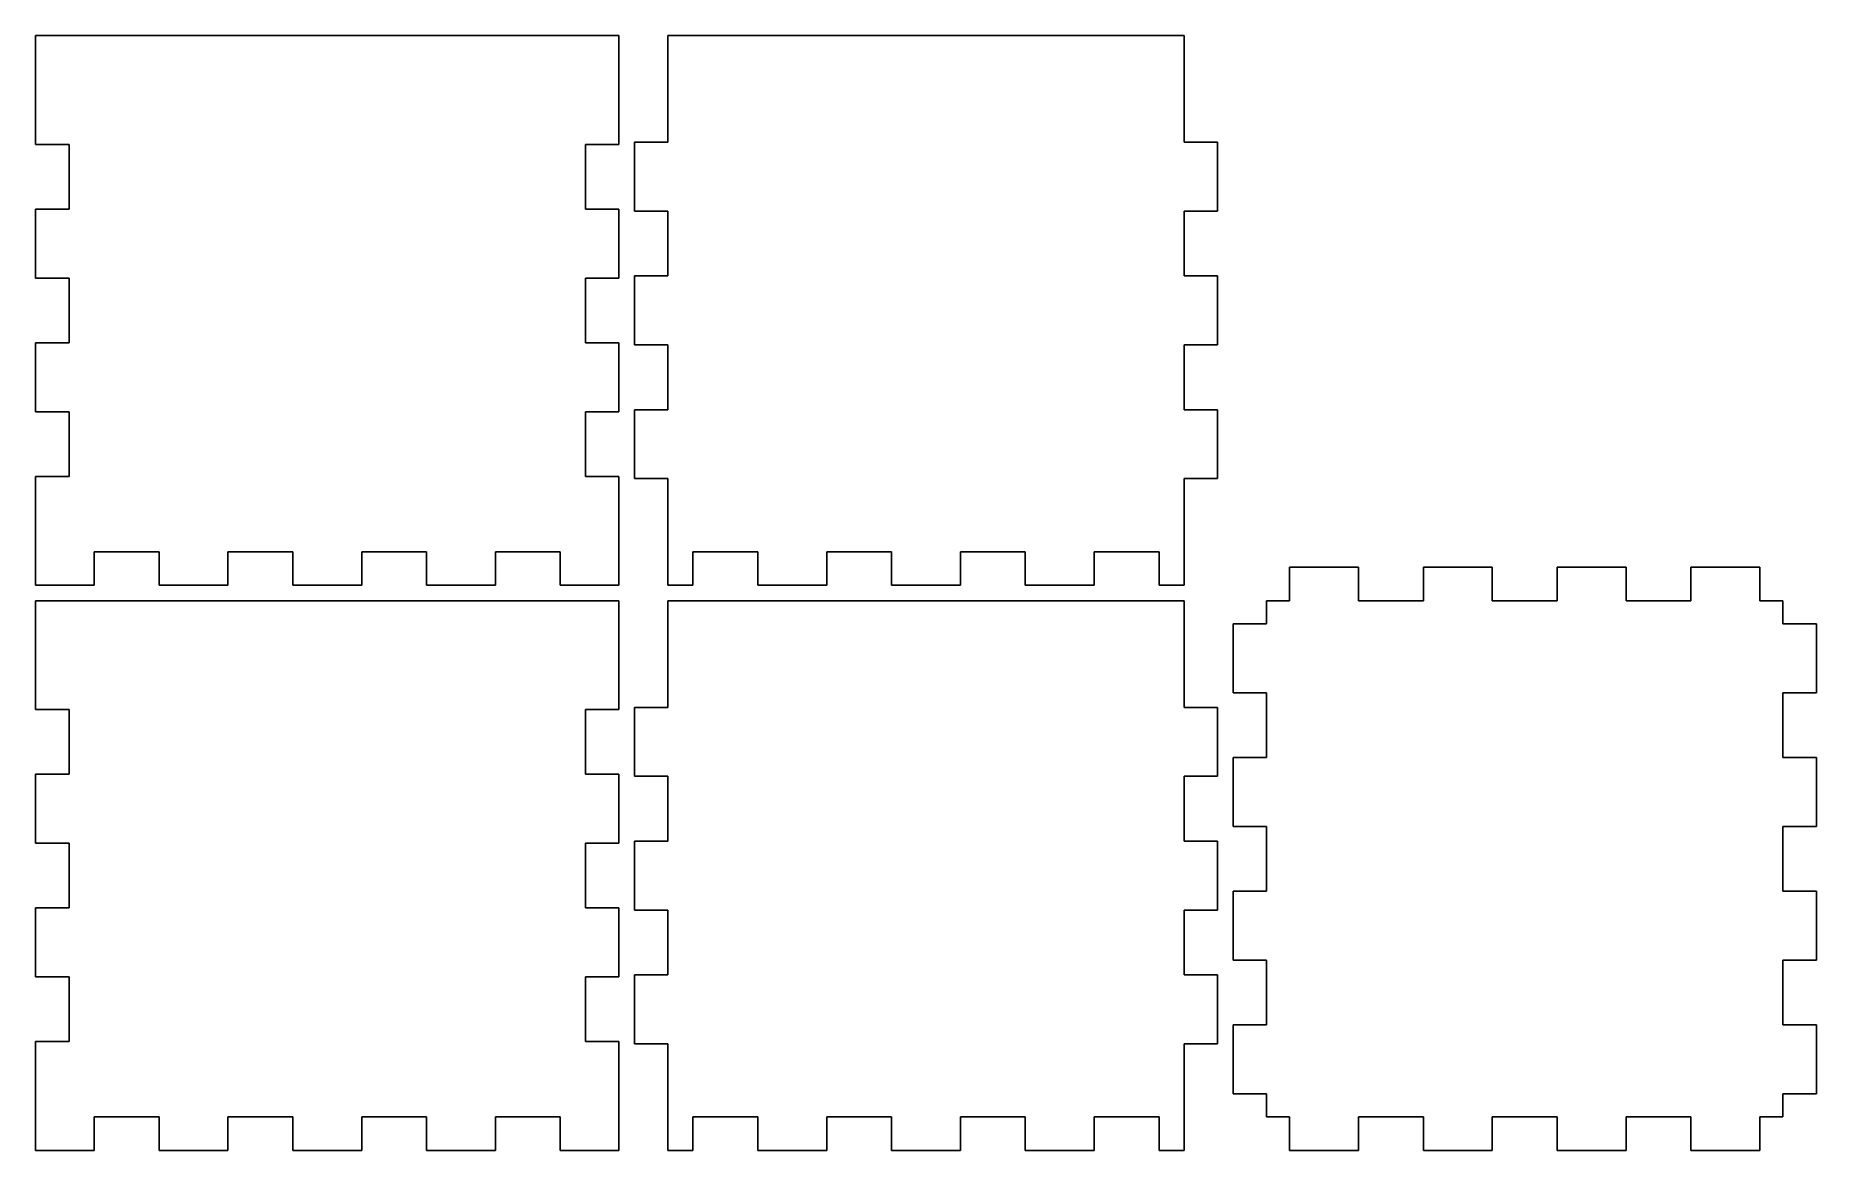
# Model space of a CAD drawing. Header units: millimetres. Extents: x 0 to 346, y 3 to 220.
import ezdxf

# ---------------------------------------------------------------- set-up
doc = ezdxf.new("R2010")
doc.units = ezdxf.units.MM

msp = doc.modelspace()

# ---------------------------------------------------------------- linework, layer by layer
at = {"layer": 'back_outsideCutPath'}
for p, q in [((113.4, 219.8), (0, 219.8)), ((0, 219.8), (0, 198.65)), ((113.4, 198.65), (113.4, 219.8)), ((0, 198.65), (6.5, 198.65)), ((6.5, 198.65), (6.5, 186.05)), ((106.9, 186.05), (106.9, 198.65)), ((106.9, 198.65), (113.4, 198.65)), ((6.5, 186.05), (0, 186.05)), ((0, 186.05), (0, 172.65)), ((113.4, 186.05), (106.9, 186.05)), ((113.4, 172.65), (113.4, 186.05)), ((0, 172.65), (6.5, 172.65)), ((6.5, 172.65), (6.5, 160.05)), ((106.9, 160.05), (106.9, 172.65)), ((106.9, 172.65), (113.4, 172.65)), ((6.5, 160.05), (0, 160.05)), ((0, 160.05), (0, 146.65)), ((113.4, 160.05), (106.9, 160.05)), ((113.4, 146.65), (113.4, 160.05)), ((0, 146.65), (6.5, 146.65)), ((6.5, 146.65), (6.5, 134.05)), ((106.9, 134.05), (106.9, 146.65)), ((106.9, 146.65), (113.4, 146.65)), ((6.5, 134.05), (0, 134.05)), ((0, 134.05), (0, 112.9)), ((113.4, 134.05), (106.9, 134.05)), ((113.4, 112.9), (113.4, 134.05)), ((11.4, 119.4), (24, 119.4)), ((11.4, 112.9), (11.4, 119.4)), ((24, 119.4), (24, 112.9)), ((37.4, 112.9), (37.4, 119.4)), ((37.4, 119.4), (50, 119.4)), ((50, 119.4), (50, 112.9)), ((63.4, 112.9), (63.4, 119.4)), ((63.4, 119.4), (76, 119.4)), ((76, 119.4), (76, 112.9)), ((89.4, 112.9), (89.4, 119.4)), ((89.4, 119.4), (102, 119.4)), ((102, 119.4), (102, 112.9)), ((0, 112.9), (11.4, 112.9)), ((24, 112.9), (37.4, 112.9)), ((50, 112.9), (63.4, 112.9)), ((76, 112.9), (89.4, 112.9)), ((102, 112.9), (113.4, 112.9))]:
    msp.add_line(p, q, dxfattribs=at)
at = {"layer": 'bottom_outsideCutPath'}
for p, q in [((257.2, 116.4), (243.8, 116.4)), ((243.8, 116.4), (243.8, 109.9)), ((257.2, 109.9), (257.2, 116.4)), ((283.2, 116.4), (269.8, 116.4)), ((269.8, 116.4), (269.8, 109.9)), ((283.2, 109.9), (283.2, 116.4)), ((309.2, 116.4), (295.8, 116.4)), ((295.8, 116.4), (295.8, 109.9)), ((309.2, 109.9), (309.2, 116.4)), ((335.2, 116.4), (321.8, 116.4)), ((321.8, 116.4), (321.8, 109.9)), ((335.2, 109.9), (335.2, 116.4)), ((243.8, 109.9), (239.3, 109.9)), ((239.3, 109.9), (239.3, 105.4)), ((269.8, 109.9), (257.2, 109.9)), ((295.8, 109.9), (283.2, 109.9)), ((321.8, 109.9), (309.2, 109.9)), ((339.7, 109.9), (335.2, 109.9)), ((339.7, 105.4), (339.7, 109.9)), ((239.3, 105.4), (232.8, 105.4)), ((232.8, 105.4), (232.8, 92)), ((346.2, 105.4), (339.7, 105.4)), ((346.2, 92), (346.2, 105.4)), ((232.8, 92), (239.3, 92)), ((239.3, 92), (239.3, 79.4)), ((339.7, 79.4), (339.7, 92)), ((339.7, 92), (346.2, 92)), ((239.3, 79.4), (232.8, 79.4)), ((232.8, 79.4), (232.8, 66)), ((346.2, 79.4), (339.7, 79.4)), ((346.2, 66), (346.2, 79.4)), ((232.8, 66), (239.3, 66)), ((239.3, 66), (239.3, 53.4)), ((339.7, 53.4), (339.7, 66)), ((339.7, 66), (346.2, 66)), ((239.3, 53.4), (232.8, 53.4)), ((232.8, 53.4), (232.8, 40)), ((346.2, 53.4), (339.7, 53.4)), ((346.2, 40), (346.2, 53.4)), ((232.8, 40), (239.3, 40)), ((239.3, 40), (239.3, 27.4)), ((339.7, 27.4), (339.7, 40)), ((339.7, 40), (346.2, 40)), ((239.3, 27.4), (232.8, 27.4)), ((232.8, 27.4), (232.8, 14)), ((346.2, 27.4), (339.7, 27.4)), ((346.2, 14), (346.2, 27.4)), ((232.8, 14), (239.3, 14)), ((239.3, 14), (239.3, 9.5)), ((339.7, 9.5), (339.7, 14)), ((339.7, 14), (346.2, 14)), ((239.3, 9.5), (243.8, 9.5)), ((243.8, 9.5), (243.8, 3)), ((257.2, 9.5), (269.8, 9.5)), ((257.2, 3), (257.2, 9.5)), ((269.8, 9.5), (269.8, 3)), ((283.2, 3), (283.2, 9.5)), ((283.2, 9.5), (295.8, 9.5)), ((295.8, 9.5), (295.8, 3)), ((309.2, 3), (309.2, 9.5)), ((309.2, 9.5), (321.8, 9.5)), ((321.8, 9.5), (321.8, 3)), ((335.2, 3), (335.2, 9.5)), ((335.2, 9.5), (339.7, 9.5)), ((243.8, 3), (257.2, 3)), ((269.8, 3), (283.2, 3)), ((295.8, 3), (309.2, 3)), ((321.8, 3), (335.2, 3))]:
    msp.add_line(p, q, dxfattribs=at)
at = {"layer": 'front_outsideCutPath'}
for p, q in [((113.4, 109.9), (0, 109.9)), ((0, 109.9), (0, 88.75)), ((113.4, 88.75), (113.4, 109.9)), ((0, 88.75), (6.5, 88.75)), ((6.5, 88.75), (6.5, 76.15)), ((106.9, 76.15), (106.9, 88.75)), ((106.9, 88.75), (113.4, 88.75)), ((6.5, 76.15), (0, 76.15)), ((0, 76.15), (0, 62.75)), ((113.4, 76.15), (106.9, 76.15)), ((113.4, 62.75), (113.4, 76.15)), ((0, 62.75), (6.5, 62.75)), ((6.5, 62.75), (6.5, 50.15)), ((106.9, 50.15), (106.9, 62.75)), ((106.9, 62.75), (113.4, 62.75)), ((6.5, 50.15), (0, 50.15)), ((0, 50.15), (0, 36.75)), ((113.4, 50.15), (106.9, 50.15)), ((113.4, 36.75), (113.4, 50.15)), ((0, 36.75), (6.5, 36.75)), ((6.5, 36.75), (6.5, 24.15)), ((106.9, 24.15), (106.9, 36.75)), ((106.9, 36.75), (113.4, 36.75)), ((6.5, 24.15), (0, 24.15)), ((0, 24.15), (0, 3)), ((113.4, 24.15), (106.9, 24.15)), ((113.4, 3), (113.4, 24.15)), ((11.4, 9.5), (24, 9.5)), ((11.4, 3), (11.4, 9.5)), ((24, 9.5), (24, 3)), ((37.4, 3), (37.4, 9.5)), ((37.4, 9.5), (50, 9.5)), ((50, 9.5), (50, 3)), ((63.4, 3), (63.4, 9.5)), ((63.4, 9.5), (76, 9.5)), ((76, 9.5), (76, 3)), ((89.4, 3), (89.4, 9.5)), ((89.4, 9.5), (102, 9.5)), ((102, 9.5), (102, 3)), ((0, 3), (11.4, 3)), ((24, 3), (37.4, 3)), ((50, 3), (63.4, 3)), ((76, 3), (89.4, 3)), ((102, 3), (113.4, 3))]:
    msp.add_line(p, q, dxfattribs=at)
at = {"layer": 'left_outsideCutPath'}
for p, q in [((223.3, 109.9), (122.9, 109.9)), ((122.9, 109.9), (122.9, 89.15)), ((223.3, 89.15), (223.3, 109.9)), ((122.9, 89.15), (116.4, 89.15)), ((116.4, 89.15), (116.4, 75.75)), ((229.8, 89.15), (223.3, 89.15)), ((229.8, 75.75), (229.8, 89.15)), ((116.4, 75.75), (122.9, 75.75)), ((122.9, 75.75), (122.9, 63.15)), ((223.3, 63.15), (223.3, 75.75)), ((223.3, 75.75), (229.8, 75.75)), ((122.9, 63.15), (116.4, 63.15)), ((116.4, 63.15), (116.4, 49.75)), ((229.8, 63.15), (223.3, 63.15)), ((229.8, 49.75), (229.8, 63.15)), ((116.4, 49.75), (122.9, 49.75)), ((122.9, 49.75), (122.9, 37.15)), ((223.3, 37.15), (223.3, 49.75)), ((223.3, 49.75), (229.8, 49.75)), ((122.9, 37.15), (116.4, 37.15)), ((116.4, 37.15), (116.4, 23.75)), ((229.8, 37.15), (223.3, 37.15)), ((229.8, 23.75), (229.8, 37.15)), ((116.4, 23.75), (122.9, 23.75)), ((122.9, 23.75), (122.9, 3)), ((223.3, 3), (223.3, 23.75)), ((223.3, 23.75), (229.8, 23.75)), ((127.8, 9.5), (140.4, 9.5)), ((127.8, 3), (127.8, 9.5)), ((140.4, 9.5), (140.4, 3)), ((153.8, 3), (153.8, 9.5)), ((153.8, 9.5), (166.4, 9.5)), ((166.4, 9.5), (166.4, 3)), ((179.8, 3), (179.8, 9.5)), ((179.8, 9.5), (192.4, 9.5)), ((192.4, 9.5), (192.4, 3)), ((205.8, 3), (205.8, 9.5)), ((205.8, 9.5), (218.4, 9.5)), ((218.4, 9.5), (218.4, 3)), ((122.9, 3), (127.8, 3)), ((140.4, 3), (153.8, 3)), ((166.4, 3), (179.8, 3)), ((192.4, 3), (205.8, 3)), ((218.4, 3), (223.3, 3))]:
    msp.add_line(p, q, dxfattribs=at)
at = {"layer": 'right_outsideCutPath'}
for p, q in [((223.3, 219.8), (122.9, 219.8)), ((122.9, 219.8), (122.9, 199.05)), ((223.3, 199.05), (223.3, 219.8)), ((122.9, 199.05), (116.4, 199.05)), ((116.4, 199.05), (116.4, 185.65)), ((229.8, 199.05), (223.3, 199.05)), ((229.8, 185.65), (229.8, 199.05)), ((116.4, 185.65), (122.9, 185.65)), ((122.9, 185.65), (122.9, 173.05)), ((223.3, 173.05), (223.3, 185.65)), ((223.3, 185.65), (229.8, 185.65)), ((122.9, 173.05), (116.4, 173.05)), ((116.4, 173.05), (116.4, 159.65)), ((229.8, 173.05), (223.3, 173.05)), ((229.8, 159.65), (229.8, 173.05)), ((116.4, 159.65), (122.9, 159.65)), ((122.9, 159.65), (122.9, 147.05)), ((223.3, 147.05), (223.3, 159.65)), ((223.3, 159.65), (229.8, 159.65)), ((122.9, 147.05), (116.4, 147.05)), ((116.4, 147.05), (116.4, 133.65)), ((229.8, 147.05), (223.3, 147.05)), ((229.8, 133.65), (229.8, 147.05)), ((116.4, 133.65), (122.9, 133.65)), ((122.9, 133.65), (122.9, 112.9)), ((223.3, 112.9), (223.3, 133.65)), ((223.3, 133.65), (229.8, 133.65)), ((127.8, 119.4), (140.4, 119.4)), ((127.8, 112.9), (127.8, 119.4)), ((140.4, 119.4), (140.4, 112.9)), ((153.8, 112.9), (153.8, 119.4)), ((153.8, 119.4), (166.4, 119.4)), ((166.4, 119.4), (166.4, 112.9)), ((179.8, 112.9), (179.8, 119.4)), ((179.8, 119.4), (192.4, 119.4)), ((192.4, 119.4), (192.4, 112.9)), ((205.8, 112.9), (205.8, 119.4)), ((205.8, 119.4), (218.4, 119.4)), ((218.4, 119.4), (218.4, 112.9)), ((122.9, 112.9), (127.8, 112.9)), ((140.4, 112.9), (153.8, 112.9)), ((166.4, 112.9), (179.8, 112.9)), ((192.4, 112.9), (205.8, 112.9)), ((218.4, 112.9), (223.3, 112.9))]:
    msp.add_line(p, q, dxfattribs=at)

doc.saveas('drawing.dxf')
